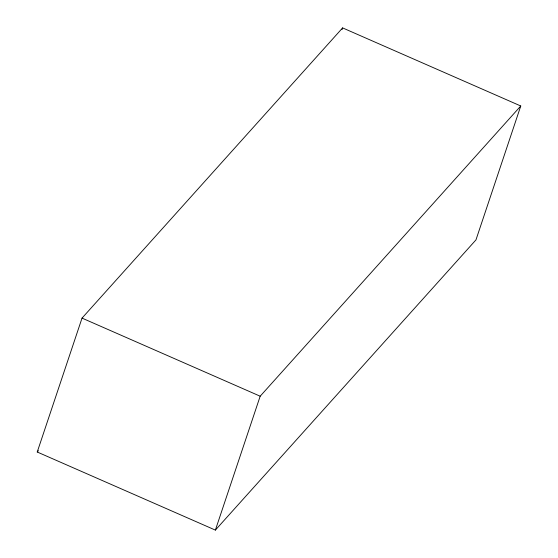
<?xml version="1.0" encoding="UTF-8"?>
<svg xmlns="http://www.w3.org/2000/svg" width="558" height="558" viewBox="0 0 558 558"><rect width="100%" height="100%" fill="white"/><g stroke="black" fill="none" stroke-linecap="round" stroke-linejoin="round"><path stroke-width="0.84" d="M37.233 452.008L82.033 318.109L342.619 27.9L520.767 105.992L475.967 239.891L215.381 530.1L37.233 452.008L38.397 450.711M342.068 29.553L342.619 27.9M215.381 530.1L260.181 396.208L520.767 105.992M82.033 318.109L260.181 396.208"/></g></svg>
